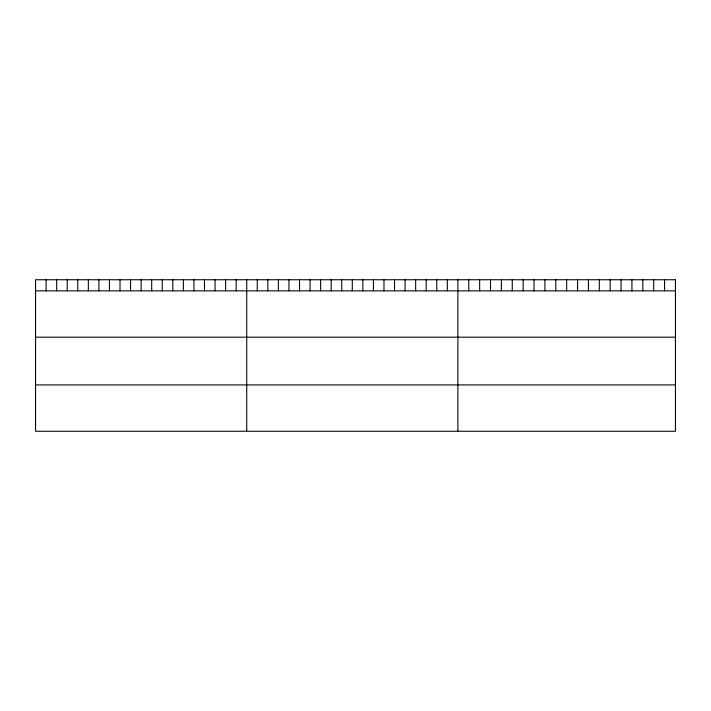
<?xml version="1.0" encoding="UTF-8"?>
<svg xmlns="http://www.w3.org/2000/svg" width="711" height="711" viewBox="0 0 711 711"><rect width="100%" height="100%" fill="white"/><g stroke="black" fill="none" stroke-linecap="round" stroke-linejoin="round"><path stroke-width="1.07" d="M35.55 290.843L675.45 290.843M35.55 337.183L675.45 337.183M35.55 384.918L675.45 384.918M664.572 279.743L664.572 290.843M653.693 279.743L653.693 290.843M642.815 279.743L642.815 290.843M631.937 279.743L631.937 290.843M621.058 279.743L621.058 290.843M610.18 279.743L610.18 290.843M599.302 279.743L599.302 290.843M588.424 279.743L588.424 290.843M577.545 279.743L577.545 290.843M566.667 279.743L566.667 290.843M555.789 279.743L555.789 290.843M544.91 279.743L544.91 290.843M534.032 279.743L534.032 290.843M523.154 279.743L523.154 290.843M512.275 279.743L512.275 290.843M501.397 279.743L501.397 290.843M490.519 279.743L490.519 290.843M479.641 279.743L479.641 290.843M468.762 279.743L468.762 290.843M457.884 279.743L457.884 431.257M447.326 279.743L447.326 290.843M436.767 279.743L436.767 290.843M426.209 279.743L426.209 290.843M415.651 279.743L415.651 290.843M405.092 279.743L405.092 290.843M394.534 279.743L394.534 290.843M383.976 279.743L383.976 290.843M373.417 279.743L373.417 290.843M362.859 279.743L362.859 290.843M352.3 279.743L352.3 290.843M341.742 279.743L341.742 290.843M331.184 279.743L331.184 290.843M320.625 279.743L320.625 290.843M310.067 279.743L310.067 290.843M299.509 279.743L299.509 290.843M288.95 279.743L288.95 290.843M278.392 279.743L278.392 290.843M267.834 279.743L267.834 290.843M257.275 279.743L257.275 290.843M246.717 279.743L246.717 431.257M236.159 279.743L236.159 290.843M225.6 279.743L225.6 290.843M215.042 279.743L215.042 290.843M204.484 279.743L204.484 290.843M193.925 279.743L193.925 290.843M183.367 279.743L183.367 290.843M172.809 279.743L172.809 290.843M162.25 279.743L162.25 290.843M151.692 279.743L151.692 290.843M141.134 279.743L141.134 290.843M130.575 279.743L130.575 290.843M120.017 279.743L120.017 290.843M109.458 279.743L109.458 290.843M98.9 279.743L98.9 290.843M88.342 279.743L88.342 290.843M77.783 279.743L77.783 290.843M67.225 279.743L67.225 290.843M56.667 279.743L56.667 290.843M46.108 279.743L46.108 290.843M675.45 279.743L35.55 279.743L35.55 431.257L675.45 431.257L675.45 279.743"/></g></svg>
